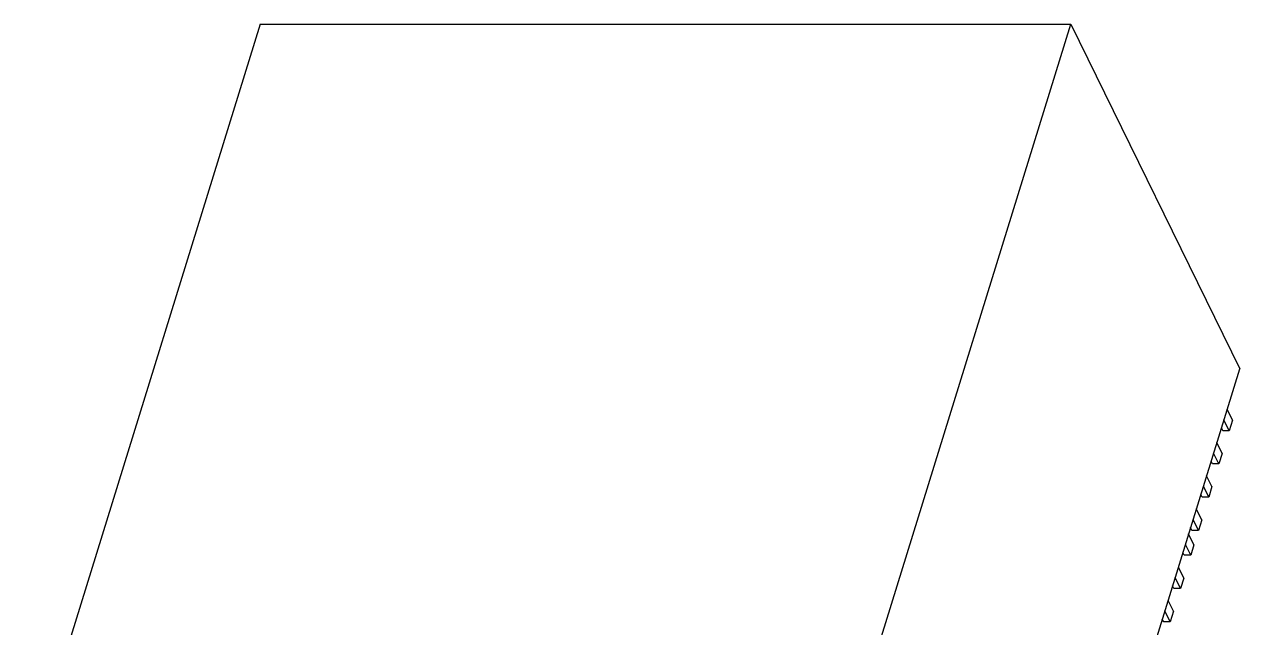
# Model space of a CAD drawing. Extents: x 0 to 420, y 0 to 297.
# Drawn here: x 276.81 to 311.19, y 219.38 to 236.45 of the extents above; entities that cross this region are included whole.
import ezdxf

# ---------------------------------------------------------------- set-up
doc = ezdxf.new("R2010")
doc.units = 0
doc.header["$LTSCALE"] = 23.1
doc.layers.get('0').update_dxf_attribs({"linetype": 'CONTINUOUS'})

msp = doc.modelspace()

# ---------------------------------------------------------------- linework, layer by layer
at = {"color": 7, "linetype": 'CONTINUOUS'}
for p, q in [((283.477, 236.446), (276.808, 214.865)), ((283.477, 236.446), (306.412, 236.446)), ((299.743, 214.865), (306.412, 236.446)), ((306.412, 236.446), (311.192, 226.705)), ((306.544, 211.665), (311.192, 226.705)), ((310.988, 225.249), (310.837, 225.557)), ((310.896, 224.951), (310.745, 225.259)), ((310.988, 225.249), (310.896, 224.951)), ((310.712, 224.951), (310.674, 225.029)), ((310.896, 224.951), (310.712, 224.951)), ((310.698, 224.309), (310.546, 224.617)), ((310.606, 224.011), (310.454, 224.319)), ((310.698, 224.309), (310.606, 224.011)), ((310.421, 224.011), (310.383, 224.089)), ((310.606, 224.011), (310.421, 224.011)), ((310.407, 223.369), (310.256, 223.677)), ((310.131, 223.071), (310.093, 223.149)), ((310.315, 223.071), (310.164, 223.379)), ((310.407, 223.369), (310.315, 223.071)), ((310.315, 223.071), (310.131, 223.071)), ((310.117, 222.429), (309.965, 222.737)), ((309.84, 222.131), (309.802, 222.209)), ((310.025, 222.131), (309.84, 222.131)), ((310.025, 222.131), (309.873, 222.439)), ((310.117, 222.429), (310.025, 222.131)), ((309.899, 221.724), (309.748, 222.032)), ((309.623, 221.426), (309.584, 221.504)), ((309.807, 221.426), (309.656, 221.734)), ((309.899, 221.724), (309.807, 221.426)), ((309.608, 220.784), (309.457, 221.092)), ((309.807, 221.426), (309.623, 221.426)), ((309.516, 220.486), (309.365, 220.794)), ((309.608, 220.784), (309.516, 220.486)), ((309.332, 220.486), (309.294, 220.564)), ((309.516, 220.486), (309.332, 220.486)), ((309.318, 219.844), (309.167, 220.152)), ((309.226, 219.546), (309.075, 219.854)), ((309.318, 219.844), (309.226, 219.546)), ((309.042, 219.546), (309.003, 219.624)), ((309.226, 219.546), (309.042, 219.546))]:
    msp.add_line(p, q, dxfattribs=at)

doc.saveas('drawing.dxf')
